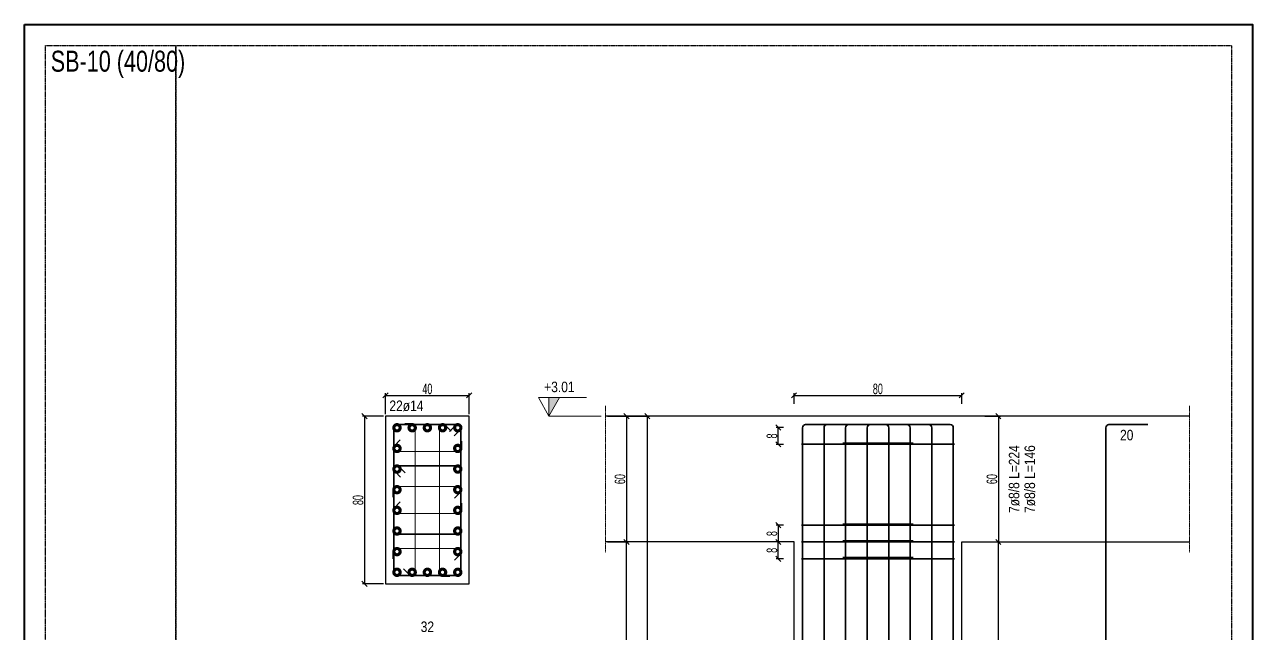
# Model space of a CAD drawing. Header units: millimetres. Extents: x -267 to 94375, y 6431 to 10838.
# Drawn here: x 53170 to 54342, y 9007 to 9589 of the extents above; entities that cross this region are included whole.
import ezdxf
from ezdxf.enums import TextEntityAlignment as Align

# ---------------------------------------------------------------- set-up
doc = ezdxf.new("R2010")
doc.units = ezdxf.units.MM
doc.header["$LTSCALE"] = 0.0001
doc.linetypes.add('DASHED', pattern=[19.05, 12.7, -6.35])
for name, color, linetype, lineweight in [('CIROZ (BEYKENT)', 140, 'Continuous', 20), ('DETAY ANTET (BEYKENT)', 5, 'Continuous', 40), ('DONATI (BEYKENT)', 4, 'Continuous', 35), ('DONATI YAZISI (BEYKENT)', 3, 'Continuous', 20), ('ETRIYE (BEYKENT)', 150, 'Continuous', 35), ('KESIT SINIRI (BEYKENT)', 241, 'DASHED', 20), ('KIRIS (BEYKENT)', 2, 'Continuous', 30), ('KOLON (BEYKENT)', 3, 'Continuous', 30), ('KOLON ISMI (BEYKENT)', 91, 'Continuous', 20), ('KOT CIZGI (BEYKENT)', 120, 'Continuous', 20), ('KOT YAZI (BEYKENT)', 7, 'Continuous', 20), ('OLCU (BEYKENT)', 14, 'Continuous', 20)]:
    doc.layers.add(name, color=color, linetype=linetype, lineweight=lineweight)
doc.styles.add('DONATI YAZISI (BEYKENT)', font='')
doc.styles.add('KLNOLC-25', font='bahnschrift light condensed', dxfattribs={"width": 0.75, "height": 10})
doc.styles.add('KOT (BEYKENT)', font='')
doc.styles.add('YAZI (BEYKENT)', font='')
doc.styles.get('DONATI YAZISI (BEYKENT)').set_extended_font_data('Bahnschrift Light Condensed')
doc.styles.get('KOT (BEYKENT)').set_extended_font_data('Bahnschrift Light Condensed')
doc.styles.get('YAZI (BEYKENT)').set_extended_font_data('Bahnschrift Light Condensed')
doc.dimstyles.new('KLNOLC-25', dxfattribs={"dimtxt": 10, "dimasz": 5, "dimexe": 2, "dimexo": 2, "dimgap": 1, "dimtad": 1, "dimdec": 1, "dimlfac": 0.5, "dimrnd": 0.5, "dimzin": 12, "dimdsep": 46, "dimtxsty": 'KLNOLC-25', "dimblk": 'OBLIQUE', "dimblk1": 'OBLIQUE', "dimblk2": 'OBLIQUE', "dimcen": 0, "dimclrt": 7, "dimadec": 0, "dimazin": 0, "dimtfac": 1, "dimtdec": 4, "dimtix": 1, "dimtmove": 2, "dimatfit": 3, "dimfxl": 1, "dimtzin": 0, "dimarcsym": 0})

# ---------------------------------------------------------------- blocks, each defined once
blk = doc.blocks.new('_Oblique')
at = {"color": 0, "linetype": 'ByBlock', "lineweight": -2}
blk.add_line((-0.5, -0.5), (0.5, 0.5), dxfattribs=at)
blk = doc.blocks.new('*D675')
at = {"layer": 'DEFPOINTS', "color": 0, "lineweight": -3, "transparency": 16777216}
for p in [(53594.7, 9234.6), (53514.7, 9214.6), (53594.7, 9214.6)]:
    blk.add_point(p, dxfattribs=at)
at = {"layer": 'OLCU (BEYKENT)', "color": 0, "lineweight": -2, "transparency": 16777216}
for p, q in [((53514.7, 9216.6), (53514.7, 9236.6)), ((53594.7, 9216.6), (53594.7, 9236.6)), ((53514.7, 9234.6), (53594.7, 9234.6))]:
    blk.add_line(p, q, dxfattribs=at)
at = {"layer": 'OLCU (BEYKENT)', "color": 0, "lineweight": -2, "transparency": 16777216, "xscale": 5, "yscale": 5, "zscale": 5, "rotation": 180}
blk.add_blockref('_Oblique', (53514.7, 9234.6), dxfattribs=at)
at = {"layer": 'OLCU (BEYKENT)', "color": 0, "lineweight": -2, "transparency": 16777216, "xscale": 5, "yscale": 5, "zscale": 5}
blk.add_blockref('_Oblique', (53594.7, 9234.6), dxfattribs=at)
at = {"layer": 'OLCU (BEYKENT)', "color": 7, "transparency": 16777216, "insert": (53554.7, 9240.7), "char_height": 10, "attachment_point": 5, "style": 'KLNOLC-25'}
blk.add_mtext('40', dxfattribs=at)
blk = doc.blocks.new('*D676')
at = {"layer": 'DEFPOINTS', "color": 0, "lineweight": -3, "transparency": 16777216}
for p in [(53514.7, 9214.6), (53494.7, 9054.6), (53514.7, 9054.6)]:
    blk.add_point(p, dxfattribs=at)
at = {"layer": 'OLCU (BEYKENT)', "color": 0, "lineweight": -2, "transparency": 16777216}
for p, q in [((53512.7, 9214.6), (53492.7, 9214.6)), ((53494.7, 9214.6), (53494.7, 9054.6)), ((53512.7, 9054.6), (53492.7, 9054.6))]:
    blk.add_line(p, q, dxfattribs=at)
at = {"layer": 'OLCU (BEYKENT)', "color": 0, "lineweight": -2, "transparency": 16777216, "xscale": 5, "yscale": 5, "zscale": 5}
for p, rotation in [((53494.7, 9214.6), 90), ((53494.7, 9054.6), 270)]:
    blk.add_blockref('_Oblique', p, dxfattribs=dict(at, rotation=rotation))
at = {"layer": 'OLCU (BEYKENT)', "color": 7, "transparency": 16777216, "insert": (53488.6, 9134.6), "char_height": 10, "attachment_point": 5, "rotation": 90, "style": 'KLNOLC-25'}
blk.add_mtext('80', dxfattribs=at)
blk = doc.blocks.new('*D680')
at = {"layer": 'DEFPOINTS', "color": 0, "lineweight": -3, "transparency": 16777216}
for p in [(53889.7, 9094.6), (53896.7, 9094.6), (53896.7, 9078.6)]:
    blk.add_point(p, dxfattribs=at)
at = {"layer": 'OLCU (BEYKENT)', "color": 0, "lineweight": -2, "transparency": 16777216}
for p, q in [((53894.7, 9094.6), (53887.7, 9094.6)), ((53889.7, 9078.6), (53889.7, 9094.6)), ((53894.7, 9078.6), (53887.7, 9078.6))]:
    blk.add_line(p, q, dxfattribs=at)
at = {"layer": 'OLCU (BEYKENT)', "color": 0, "lineweight": -2, "transparency": 16777216, "xscale": 5, "yscale": 5, "zscale": 5}
for p, rotation in [((53889.7, 9094.6), 90), ((53889.7, 9078.6), 270)]:
    blk.add_blockref('_Oblique', p, dxfattribs=dict(at, rotation=rotation))
at = {"layer": 'OLCU (BEYKENT)', "color": 7, "transparency": 16777216, "insert": (53883.6, 9086.6), "char_height": 10, "attachment_point": 5, "rotation": 90, "style": 'KLNOLC-25'}
blk.add_mtext('8', dxfattribs=at)
blk = doc.blocks.new('*D683')
at = {"layer": 'DEFPOINTS', "color": 0, "lineweight": -3, "transparency": 16777216}
for p in [(53896.7, 9110.6), (53889.7, 9094.6), (53896.7, 9094.6)]:
    blk.add_point(p, dxfattribs=at)
at = {"layer": 'OLCU (BEYKENT)', "color": 0, "lineweight": -2, "transparency": 16777216}
for p, q in [((53894.7, 9110.6), (53887.7, 9110.6)), ((53889.7, 9110.6), (53889.7, 9094.6)), ((53894.7, 9094.6), (53887.7, 9094.6))]:
    blk.add_line(p, q, dxfattribs=at)
at = {"layer": 'OLCU (BEYKENT)', "color": 0, "lineweight": -2, "transparency": 16777216, "xscale": 5, "yscale": 5, "zscale": 5}
for p, rotation in [((53889.7, 9110.6), 90), ((53889.7, 9094.6), 270)]:
    blk.add_blockref('_Oblique', p, dxfattribs=dict(at, rotation=rotation))
at = {"layer": 'OLCU (BEYKENT)', "color": 7, "transparency": 16777216, "insert": (53883.6, 9102.6), "char_height": 10, "attachment_point": 5, "rotation": 90, "style": 'KLNOLC-25'}
blk.add_mtext('8', dxfattribs=at)
blk = doc.blocks.new('*D684')
at = {"layer": 'DEFPOINTS', "color": 0, "lineweight": -3, "transparency": 16777216}
for p in [(53889.7, 9203.8), (53896.7, 9203.8), (53896.7, 9187.8)]:
    blk.add_point(p, dxfattribs=at)
at = {"layer": 'OLCU (BEYKENT)', "color": 0, "lineweight": -2, "transparency": 16777216}
for p, q in [((53894.7, 9203.8), (53887.7, 9203.8)), ((53889.7, 9187.8), (53889.7, 9203.8)), ((53894.7, 9187.8), (53887.7, 9187.8))]:
    blk.add_line(p, q, dxfattribs=at)
at = {"layer": 'OLCU (BEYKENT)', "color": 0, "lineweight": -2, "transparency": 16777216, "xscale": 5, "yscale": 5, "zscale": 5}
for p, rotation in [((53889.7, 9203.8), 90), ((53889.7, 9187.8), 270)]:
    blk.add_blockref('_Oblique', p, dxfattribs=dict(at, rotation=rotation))
at = {"layer": 'OLCU (BEYKENT)', "color": 7, "transparency": 16777216, "insert": (53883.6, 9195.8), "char_height": 10, "attachment_point": 5, "rotation": 90, "style": 'KLNOLC-25'}
blk.add_mtext('8', dxfattribs=at)
blk = doc.blocks.new('*D685')
at = {"layer": 'DEFPOINTS', "color": 0, "lineweight": -3, "transparency": 16777216}
for p in [(54084.7, 9094.6), (54099.7, 9094.6), (54084.7, 8582.6)]:
    blk.add_point(p, dxfattribs=at)
at = {"layer": 'OLCU (BEYKENT)', "color": 0, "lineweight": -2, "transparency": 16777216}
for p, q in [((54086.7, 9094.6), (54101.7, 9094.6)), ((54099.7, 8582.6), (54099.7, 9094.6)), ((54086.7, 8582.6), (54101.7, 8582.6))]:
    blk.add_line(p, q, dxfattribs=at)
at = {"layer": 'OLCU (BEYKENT)', "color": 0, "lineweight": -2, "transparency": 16777216, "xscale": 5, "yscale": 5, "zscale": 5}
for p, rotation in [((54099.7, 9094.6), 90), ((54099.7, 8582.6), 270)]:
    blk.add_blockref('_Oblique', p, dxfattribs=dict(at, rotation=rotation))
at = {"layer": 'OLCU (BEYKENT)', "color": 7, "transparency": 16777216, "insert": (54093.6, 8838.6), "char_height": 10, "attachment_point": 5, "rotation": 90, "style": 'KLNOLC-25'}
blk.add_mtext('256', dxfattribs=at)
blk = doc.blocks.new('*D686')
at = {"layer": 'DEFPOINTS', "color": 0, "lineweight": -3, "transparency": 16777216}
for p in [(54084.7, 9214.6), (54084.7, 9094.6), (54099.7, 9094.6)]:
    blk.add_point(p, dxfattribs=at)
at = {"layer": 'OLCU (BEYKENT)', "color": 0, "lineweight": -2, "transparency": 16777216}
for p, q in [((54086.7, 9214.6), (54101.7, 9214.6)), ((54099.7, 9214.6), (54099.7, 9094.6)), ((54086.7, 9094.6), (54101.7, 9094.6))]:
    blk.add_line(p, q, dxfattribs=at)
at = {"layer": 'OLCU (BEYKENT)', "color": 0, "lineweight": -2, "transparency": 16777216, "xscale": 5, "yscale": 5, "zscale": 5}
for p, rotation in [((54099.7, 9214.6), 90), ((54099.7, 9094.6), 270)]:
    blk.add_blockref('_Oblique', p, dxfattribs=dict(at, rotation=rotation))
at = {"layer": 'OLCU (BEYKENT)', "color": 7, "transparency": 16777216, "insert": (54093.6, 9154.6), "char_height": 10, "attachment_point": 5, "rotation": 90, "style": 'KLNOLC-25'}
blk.add_mtext('60', dxfattribs=at)
blk = doc.blocks.new('*D691')
at = {"layer": 'DEFPOINTS', "color": 0, "lineweight": -3, "transparency": 16777216}
for p in [(53724.7, 9094.6), (53744.7, 9094.6), (53724.7, 8582.6)]:
    blk.add_point(p, dxfattribs=at)
at = {"layer": 'OLCU (BEYKENT)', "color": 0, "lineweight": -2, "transparency": 16777216}
for p, q in [((53726.7, 9094.6), (53746.7, 9094.6)), ((53744.7, 8582.6), (53744.7, 9094.6)), ((53726.7, 8582.6), (53746.7, 8582.6))]:
    blk.add_line(p, q, dxfattribs=at)
at = {"layer": 'OLCU (BEYKENT)', "color": 0, "lineweight": -2, "transparency": 16777216, "xscale": 5, "yscale": 5, "zscale": 5}
for p, rotation in [((53744.7, 9094.6), 90), ((53744.7, 8582.6), 270)]:
    blk.add_blockref('_Oblique', p, dxfattribs=dict(at, rotation=rotation))
at = {"layer": 'OLCU (BEYKENT)', "color": 7, "transparency": 16777216, "insert": (53738.6, 8838.6), "char_height": 10, "attachment_point": 5, "rotation": 90, "style": 'KLNOLC-25'}
blk.add_mtext('256', dxfattribs=at)
blk = doc.blocks.new('*D692')
at = {"layer": 'DEFPOINTS', "color": 0, "lineweight": -3, "transparency": 16777216}
for p in [(53724.7, 9214.6), (53724.7, 9094.6), (53744.7, 9094.6)]:
    blk.add_point(p, dxfattribs=at)
at = {"layer": 'OLCU (BEYKENT)', "color": 0, "lineweight": -2, "transparency": 16777216}
for p, q in [((53726.7, 9214.6), (53746.7, 9214.6)), ((53744.7, 9214.6), (53744.7, 9094.6)), ((53726.7, 9094.6), (53746.7, 9094.6))]:
    blk.add_line(p, q, dxfattribs=at)
at = {"layer": 'OLCU (BEYKENT)', "color": 0, "lineweight": -2, "transparency": 16777216, "xscale": 5, "yscale": 5, "zscale": 5}
for p, rotation in [((53744.7, 9214.6), 90), ((53744.7, 9094.6), 270)]:
    blk.add_blockref('_Oblique', p, dxfattribs=dict(at, rotation=rotation))
at = {"layer": 'OLCU (BEYKENT)', "color": 7, "transparency": 16777216, "insert": (53738.6, 9154.6), "char_height": 10, "attachment_point": 5, "rotation": 90, "style": 'KLNOLC-25'}
blk.add_mtext('60', dxfattribs=at)
blk = doc.blocks.new('*D693')
at = {"layer": 'DEFPOINTS', "color": 0, "lineweight": -3, "transparency": 16777216}
for p in [(53724.7, 9214.6), (53764.7, 9214.6), (53724.7, 8582.6)]:
    blk.add_point(p, dxfattribs=at)
at = {"layer": 'OLCU (BEYKENT)', "color": 0, "lineweight": -2, "transparency": 16777216}
for p, q in [((53726.7, 9214.6), (53766.7, 9214.6)), ((53764.7, 8582.6), (53764.7, 9214.6)), ((53726.7, 8582.6), (53766.7, 8582.6))]:
    blk.add_line(p, q, dxfattribs=at)
at = {"layer": 'OLCU (BEYKENT)', "color": 0, "lineweight": -2, "transparency": 16777216, "xscale": 5, "yscale": 5, "zscale": 5}
for p, rotation in [((53764.7, 9214.6), 90), ((53764.7, 8582.6), 270)]:
    blk.add_blockref('_Oblique', p, dxfattribs=dict(at, rotation=rotation))
at = {"layer": 'OLCU (BEYKENT)', "color": 7, "transparency": 16777216, "insert": (53758.6, 8898.6), "char_height": 10, "attachment_point": 5, "rotation": 90, "style": 'KLNOLC-25'}
blk.add_mtext('316', dxfattribs=at)
blk = doc.blocks.new('*D694')
at = {"layer": 'DEFPOINTS', "color": 0, "lineweight": -3, "transparency": 16777216}
for p in [(53904.7, 9224.6), (54064.7, 9234.6), (54064.7, 9224.6)]:
    blk.add_point(p, dxfattribs=at)
at = {"layer": 'OLCU (BEYKENT)', "color": 0, "lineweight": -2, "transparency": 16777216}
for p, q in [((53904.7, 9226.6), (53904.7, 9236.6)), ((54064.7, 9226.6), (54064.7, 9236.6)), ((53904.7, 9234.6), (54064.7, 9234.6))]:
    blk.add_line(p, q, dxfattribs=at)
at = {"layer": 'OLCU (BEYKENT)', "color": 0, "lineweight": -2, "transparency": 16777216, "xscale": 5, "yscale": 5, "zscale": 5, "rotation": 180}
blk.add_blockref('_Oblique', (53904.7, 9234.6), dxfattribs=at)
at = {"layer": 'OLCU (BEYKENT)', "color": 0, "lineweight": -2, "transparency": 16777216, "xscale": 5, "yscale": 5, "zscale": 5}
blk.add_blockref('_Oblique', (54064.7, 9234.6), dxfattribs=at)
at = {"layer": 'OLCU (BEYKENT)', "color": 7, "transparency": 16777216, "insert": (53984.7, 9240.7), "char_height": 10, "attachment_point": 5, "style": 'KLNOLC-25'}
blk.add_mtext('80', dxfattribs=at)

msp = doc.modelspace()

# ---------------------------------------------------------------- linework, layer by layer
at = {"layer": 'CIROZ (BEYKENT)'}
for points in [[(53532.1, 9068.82), (53538.11, 9062.81, 0.6681786), (53543.23, 9064.93), (53543.23, 9204.64, 0.4142136), (53540.23, 9207.64), (53533.23, 9207.64)], [(53577.36, 9200.46), (53571.35, 9206.47, 0.6681786), (53566.23, 9204.35), (53566.23, 9064.64, 0.4142136), (53569.23, 9061.64), (53576.23, 9061.64)], [(53528.91, 9192.06), (53522.9, 9186.05, 0.6681786), (53525.03, 9180.92), (53584.73, 9180.92, 0.4142136), (53587.73, 9183.92), (53587.73, 9190.92)], [(53580.55, 9136.36), (53586.56, 9142.37, 0.6681786), (53584.44, 9147.5), (53524.73, 9147.5, 0.4142136), (53521.73, 9144.5), (53521.73, 9137.5)], [(53528.91, 9132.91), (53522.9, 9126.9, 0.6681786), (53525.03, 9121.78), (53584.73, 9121.78, 0.4142136), (53587.73, 9124.78), (53587.73, 9131.78)], [(53580.55, 9077.22), (53586.56, 9083.23, 0.6681786), (53584.44, 9088.35), (53524.73, 9088.35, 0.4142136), (53521.73, 9085.35), (53521.73, 9078.35)]]:
    msp.add_lwpolyline(points, format="xyb", dxfattribs=at)
at = {"layer": 'DETAY ANTET (BEYKENT)'}
msp.add_lwpolyline([(53170.25, 9588.64), (54342.23, 9588.64), (54342.23, 8168.64), (53170.25, 8168.64), (53170.25, 9588.64)], close=True, dxfattribs=at)
at = {"layer": 'DETAY ANTET (BEYKENT)', "color": 7, "linetype": 'DASHED', "lineweight": -3, "ltscale": 2}
for points in [[(53190.25, 9568.64), (54322.23, 9568.64), (54322.23, 8188.64), (53190.25, 8188.64)], [(53314.73, 9568.64), (53314.73, 8188.64)]]:
    msp.add_lwpolyline(points, close=True, dxfattribs=at)
at = {"layer": 'DONATI (BEYKENT)', "const_width": 6}
for points in [[(53524.23, 9203.64, 1), (53527.23, 9203.64, 1)], [(53538.73, 9203.64, 1), (53541.73, 9203.64, 1)], [(53553.23, 9203.64, 1), (53556.23, 9203.64, 1)], [(53567.73, 9203.64, 1), (53570.73, 9203.64, 1)], [(53582.23, 9203.64, 1), (53585.23, 9203.64, 1)], [(53524.23, 9183.92, 1), (53527.23, 9183.92, 1)], [(53582.23, 9183.92, 1), (53585.23, 9183.92, 1)], [(53524.23, 9164.21, 1), (53527.23, 9164.21, 1)], [(53582.23, 9164.21, 1), (53585.23, 9164.21, 1)], [(53524.23, 9144.5, 1), (53527.23, 9144.5, 1)], [(53582.23, 9144.5, 1), (53585.23, 9144.5, 1)], [(53524.23, 9124.78, 1), (53527.23, 9124.78, 1)], [(53582.23, 9124.78, 1), (53585.23, 9124.78, 1)], [(53524.23, 9105.07, 1), (53527.23, 9105.07, 1)], [(53582.23, 9105.07, 1), (53585.23, 9105.07, 1)], [(53524.23, 9085.35, 1), (53527.23, 9085.35, 1)], [(53582.23, 9085.35, 1), (53585.23, 9085.35, 1)], [(53524.23, 9065.64, 1), (53527.23, 9065.64, 1)], [(53538.73, 9065.64, 1), (53541.73, 9065.64, 1)], [(53553.23, 9065.64, 1), (53556.23, 9065.64, 1)], [(53567.73, 9065.64, 1), (53570.73, 9065.64, 1)], [(53582.23, 9065.64, 1), (53585.23, 9065.64, 1)]]:
    msp.add_lwpolyline(points, format="xyb", close=True, dxfattribs=at)
at = {"layer": 'DONATI (BEYKENT)'}
for points in [[(53912.73, 8752.64), (53912.73, 9203.64, -0.4142136), (53915.73, 9206.64), (53952.73, 9206.64)], [(53933.3, 8752.64), (53933.3, 9203.64, -0.4142136), (53936.3, 9206.64), (53973.3, 9206.64)], [(53953.88, 8752.64), (53953.88, 9203.64, -0.4142136), (53956.88, 9206.64), (53993.88, 9206.64)], [(53995.02, 8752.64), (53995.02, 9203.64, 0.4142136), (53992.02, 9206.64), (53955.02, 9206.64)], [(53974.45, 8752.64), (53974.45, 9203.64, -0.4142136), (53977.45, 9206.64), (54014.45, 9206.64)], [(54015.59, 8752.64), (54015.59, 9203.64, 0.4142136), (54012.59, 9206.64), (53975.59, 9206.64)], [(54036.16, 8752.64), (54036.16, 9203.64, 0.4142136), (54033.16, 9206.64), (53996.16, 9206.64)], [(54056.73, 8752.64), (54056.73, 9203.64, 0.4142136), (54053.73, 9206.64), (54016.73, 9206.64)], [(54202.23, 8752.64), (54202.23, 9203.64, -0.4142136), (54205.23, 9206.64), (54242.23, 9206.64)]]:
    msp.add_lwpolyline(points, format="xyb", dxfattribs=at)
at = {"layer": 'ETRIYE (BEYKENT)'}
for p, q in [((53951.16, 9188.84), (54018.3, 9188.84)), ((53951.16, 9111.64), (54018.3, 9111.64)), ((53951.16, 9095.64), (54018.3, 9095.64)), ((53951.16, 9079.64), (54018.3, 9079.64))]:
    msp.add_line(p, q, dxfattribs=at)
for points in [[(53580.24, 9195.88), (53585.88, 9201.52, 0.6681786), (53583.76, 9206.64), (53525.73, 9206.64, 0.4142136), (53522.73, 9203.64), (53522.73, 9065.64, 0.4142136), (53525.73, 9062.64), (53583.73, 9062.64, 0.4142136), (53586.73, 9065.64), (53586.73, 9203.64), (53586.73, 9203.66, 0.6681786), (53581.61, 9205.79), (53575.97, 9200.15)], [(53533.49, 9160.72), (53527.85, 9166.36, 0.6681786), (53522.73, 9164.24), (53522.73, 9105.07, 0.4142136), (53525.73, 9102.07), (53583.73, 9102.07, 0.4142136), (53586.73, 9105.07), (53586.73, 9164.21, 0.4142136), (53583.73, 9167.21), (53525.73, 9167.21), (53525.71, 9167.21, 0.6681786), (53523.58, 9162.09), (53529.22, 9156.45)]]:
    msp.add_lwpolyline(points, format="xyb", dxfattribs=at)
for points in [[(53911.73, 9187.84), (54057.73, 9187.84)], [(53911.73, 9110.64), (54057.73, 9110.64)], [(53911.73, 9094.64), (54057.73, 9094.64)], [(53911.73, 9078.64), (54057.73, 9078.64)]]:
    msp.add_lwpolyline(points, dxfattribs=at)
at = {"layer": 'KESIT SINIRI (BEYKENT)'}
for p, q in [((53724.73, 9224.64), (53724.73, 9084.64)), ((54282.23, 9224.64), (54282.23, 9084.64))]:
    msp.add_line(p, q, dxfattribs=at)
at = {"layer": 'KIRIS (BEYKENT)'}
for p, q in [((54282.23, 9214.64), (53724.73, 9214.64)), ((53904.73, 9094.64), (53724.73, 9094.64)), ((54064.73, 9094.64), (54282.23, 9094.64))]:
    msp.add_line(p, q, dxfattribs=at)
at = {"layer": 'KOLON (BEYKENT)'}
for p, q in [((53904.73, 8582.64), (53904.73, 9094.64)), ((54064.73, 8582.64), (54064.73, 9094.64))]:
    msp.add_line(p, q, dxfattribs=at)
msp.add_lwpolyline([(53514.73, 9214.64), (53514.73, 9054.64), (53594.73, 9054.64), (53594.73, 9214.64)], close=True, dxfattribs=at)
at = {"layer": 'KOT CIZGI (BEYKENT)'}
msp.add_line((53670.73, 9214.64), (53720.73, 9214.64), dxfattribs=at)
msp.add_lwpolyline([(53670.73, 9214.64), (53670.73, 9232.64), (53680.73, 9232.64), (53670.73, 9214.64), (53660.73, 9232.64), (53706.73, 9232.64)], dxfattribs=at)
msp.add_solid([(53670.73, 9214.64), (53670.73, 9232.64), (53680.73, 9232.64)], dxfattribs=at)

# ---------------------------------------------------------------- texts
at = {"layer": 'DONATI YAZISI (BEYKENT)', "style": 'DONATI YAZISI (BEYKENT)'}
for s, p in [('22ø14', (53534.73, 9224.64)), ('20', (54222.23, 9196.64)), ('32', (53554.73, 9013.64))]:
    msp.add_text(s, height=10, dxfattribs=at).set_placement(p, align=Align.MIDDLE_CENTER)
for s, p in [('7ø8/8 L=224', (54114.73, 9154.64)), ('7ø8/8 L=146', (54129.73, 9154.64))]:
    msp.add_text(s, height=10, rotation=90, dxfattribs=at).set_placement(p, align=Align.MIDDLE_CENTER)
at = {"layer": 'KOLON ISMI (BEYKENT)', "style": 'YAZI (BEYKENT)', "width": 0.9}
msp.add_text('SB-10 (40/80)', height=20, dxfattribs=at).set_placement((53195.25, 9543.64))
at = {"layer": 'KOT YAZI (BEYKENT)', "style": 'KOT (BEYKENT)'}
msp.add_text('+3.01', height=10, dxfattribs=at).set_placement((53680.73, 9242.64), align=Align.MIDDLE_CENTER)

# ---------------------------------------------------------------- dimensions: what is measured, and where the dimension line sits
at = {"layer": 'OLCU (BEYKENT)'}
for base, p1, p2, picture, middle in [((53594.73, 9234.64), (53514.73, 9214.64), (53594.73, 9214.64), '*D675', (53554.73, 9240.74)), ((54064.73, 9234.64), (53904.73, 9224.64), (54064.73, 9224.64), '*D694', (53984.73, 9240.74))]:
    dim = msp.add_linear_dim(base=base, p1=p1, p2=p2, dimstyle='KLNOLC-25', dxfattribs=at)
    dim.commit()
    dim.dimension.update_dxf_attribs({"geometry": picture, "text_midpoint": middle})
for base, p1, p2, picture, middle in [((53494.73, 9054.64), (53514.73, 9214.64), (53514.73, 9054.64), '*D676', (53488.63, 9134.64)), ((53744.73, 9094.64), (53724.73, 9214.64), (53724.73, 9094.64), '*D692', (53738.63, 9154.64)), ((53764.73, 9214.64), (53724.73, 8582.64), (53724.73, 9214.64), '*D693', (53758.63, 8898.64)), ((54099.73, 9094.64), (54084.73, 9214.64), (54084.73, 9094.64), '*D686', (54093.63, 9154.64)), ((53889.73, 9203.84), (53896.73, 9187.84), (53896.73, 9203.84), '*D684', (53883.63, 9195.84)), ((53889.73, 9094.64), (53896.73, 9110.64), (53896.73, 9094.64), '*D683', (53883.63, 9102.64)), ((53744.73, 9094.64), (53724.73, 8582.64), (53724.73, 9094.64), '*D691', (53738.63, 8838.64)), ((53889.73, 9094.64), (53896.73, 9078.64), (53896.73, 9094.64), '*D680', (53883.63, 9086.64)), ((54099.73, 9094.64), (54084.73, 8582.64), (54084.73, 9094.64), '*D685', (54093.63, 8838.64))]:
    dim = msp.add_linear_dim(base=base, p1=p1, p2=p2, angle=90, dimstyle='KLNOLC-25', dxfattribs=at)
    dim.commit()
    dim.dimension.update_dxf_attribs({"geometry": picture, "text_midpoint": middle})

doc.saveas('drawing.dxf')
